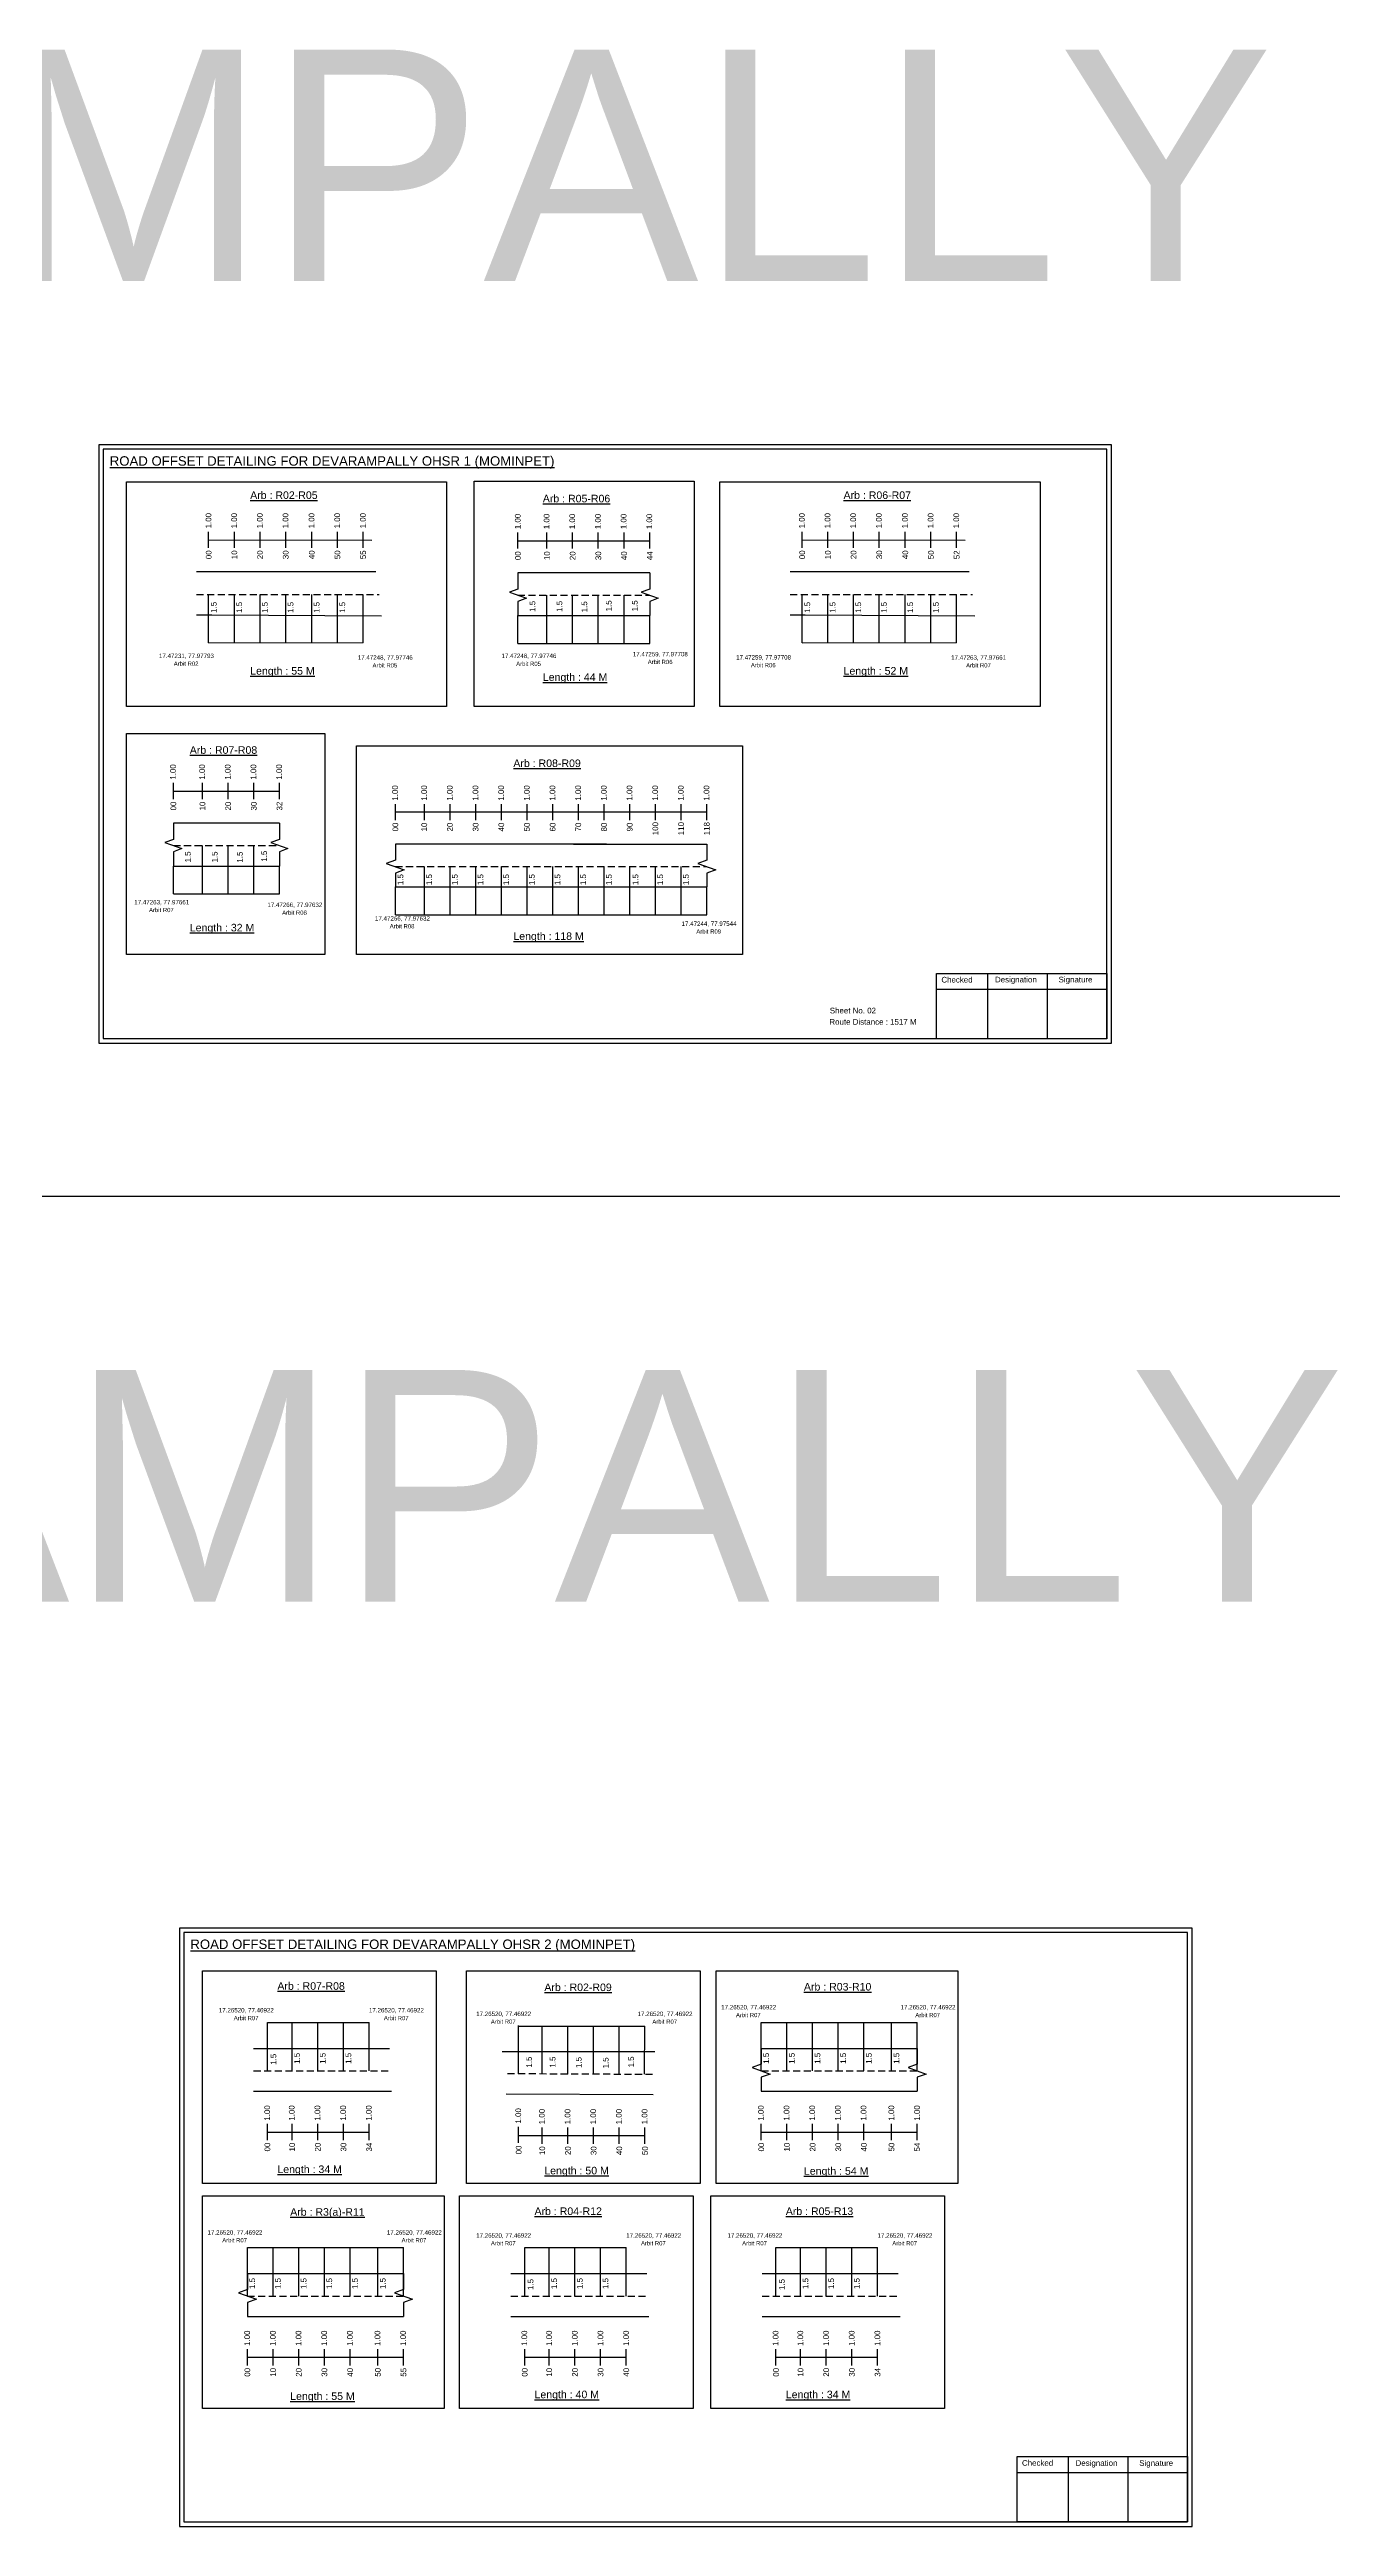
# Model space of a CAD drawing. Header units: inches. Extents: x -117 to 51867, y -12715 to 3423.
# Drawn here: x 15055 to 15735, y -3161 to -1850 of the extents above; entities that cross this region are included whole.
import ezdxf

# ---------------------------------------------------------------- set-up
doc = ezdxf.new("R2010")
doc.units = ezdxf.units.IN
doc.header["$MEASUREMENT"] = 0
doc.linetypes.add('DASHED2', pattern=[0.375, 0.25, -0.125])
doc.layers.add('PDF_Geometry', color=7, linetype='Continuous')
doc.layers.add('PDF_Text', color=5, linetype='Continuous')
doc.styles.add('PDF Arial', font='arial.ttf')
doc.styles.get("Standard").update_dxf_attribs({"font": 'arial.ttf'})

msp = doc.modelspace()

# ---------------------------------------------------------------- linework, layer by layer
at = {"color": 217, "true_color": 0x93278f}
for p, q in [((15139.8, -2114), (15139.8, -2105.5)), ((15139.8, -2109.8), (15226.2, -2110)), ((15153.4, -2114), (15153.4, -2105.5)), ((15167, -2114), (15167, -2105.5)), ((15180.6, -2114), (15180.6, -2105.5)), ((15194.5, -2114), (15194.5, -2105.5)), ((15208.1, -2114), (15208.1, -2105.5)), ((15221.7, -2114), (15221.7, -2105.5)), ((15303.6, -2114.4), (15303.6, -2105.9)), ((15303.6, -2110.2), (15373.4, -2110.2)), ((15319, -2114.4), (15319, -2105.9)), ((15332.6, -2114.4), (15332.6, -2105.9)), ((15346.2, -2114.4), (15346.2, -2105.9)), ((15359.8, -2114.4), (15359.8, -2105.9)), ((15373.4, -2114.4), (15373.4, -2105.9)), ((15454.2, -2114), (15454.2, -2105.5)), ((15454.2, -2109.8), (15540.5, -2110)), ((15467.8, -2114), (15467.8, -2105.5)), ((15481.4, -2114), (15481.4, -2105.5)), ((15495, -2114), (15495, -2105.5)), ((15508.8, -2114), (15508.8, -2105.5)), ((15522.4, -2114), (15522.4, -2105.5)), ((15536, -2114), (15536, -2105.5)), ((15121.1, -2247), (15121.1, -2238.4)), ((15136.5, -2247), (15136.5, -2238.4)), ((15150.1, -2247), (15150.1, -2238.4)), ((15163.7, -2247), (15163.7, -2238.4)), ((15177.3, -2247), (15177.3, -2238.4)), ((15121.1, -2242.7), (15177.3, -2242.7)), ((15238.7, -2258.1), (15238.7, -2249.6)), ((15238.7, -2253.8), (15403.7, -2253.8)), ((15254.1, -2258.1), (15254.1, -2249.6)), ((15267.7, -2258.1), (15267.7, -2249.6)), ((15281.3, -2258.1), (15281.3, -2249.6)), ((15294.9, -2258.1), (15294.9, -2249.6)), ((15308.5, -2258.1), (15308.5, -2249.6)), ((15322.1, -2258.1), (15322.1, -2249.6)), ((15335.7, -2258.1), (15335.7, -2249.6)), ((15349.3, -2258.1), (15349.3, -2249.6)), ((15362.9, -2258.1), (15362.9, -2249.6)), ((15376.5, -2258.1), (15376.5, -2249.6)), ((15390.1, -2258.1), (15390.1, -2249.6)), ((15403.7, -2258.1), (15403.7, -2249.6)), ((15171, -2956.8), (15171, -2948.2)), ((15184, -2956.8), (15184, -2948.2)), ((15197.6, -2956.8), (15197.6, -2948.2)), ((15211.2, -2956.8), (15211.2, -2948.2)), ((15224.8, -2956.8), (15224.8, -2948.2)), ((15304, -2958.3), (15304, -2949.7)), ((15432.5, -2956.8), (15432.5, -2948.2)), ((15446.1, -2956.8), (15446.1, -2948.2)), ((15459.7, -2956.8), (15459.7, -2948.2)), ((15473.3, -2956.8), (15473.3, -2948.2)), ((15486.9, -2956.8), (15486.9, -2948.2)), ((15501.5, -2956.8), (15501.5, -2948.2)), ((15515.1, -2956.8), (15515.1, -2948.2)), ((15171, -2952.5), (15224.8, -2952.5)), ((15304, -2954.4), (15370.9, -2954.4)), ((15316.5, -2958.7), (15316.5, -2950.1)), ((15330.1, -2958.7), (15330.1, -2950.1)), ((15343.7, -2958.7), (15343.7, -2950.1)), ((15357.3, -2958.7), (15357.3, -2950.1)), ((15370.9, -2958.7), (15370.9, -2950.1)), ((15432.5, -2952.5), (15515.1, -2952.5)), ((15160.4, -3076), (15160.4, -3067.4)), ((15174, -3076), (15174, -3067.4)), ((15187.6, -3076), (15187.6, -3067.4)), ((15201.2, -3076), (15201.2, -3067.4)), ((15214.8, -3076), (15214.8, -3067.4)), ((15229.4, -3076), (15229.4, -3067.4)), ((15243, -3076), (15243, -3067.4)), ((15307.2, -3076), (15307.2, -3067.4)), ((15320.2, -3076), (15320.2, -3067.4)), ((15333.8, -3076), (15333.8, -3067.4)), ((15347.4, -3076), (15347.4, -3067.4)), ((15361, -3076), (15361, -3067.4)), ((15440.3, -3076), (15440.3, -3067.4)), ((15453.3, -3076), (15453.3, -3067.4)), ((15466.9, -3076), (15466.9, -3067.4)), ((15480.5, -3076), (15480.5, -3067.4)), ((15494.1, -3076), (15494.1, -3067.4)), ((15160.4, -3071.7), (15243, -3071.7)), ((15307.2, -3071.7), (15361, -3071.7)), ((15440.3, -3071.7), (15494.1, -3071.7))]:
    msp.add_line(p, q, dxfattribs=at)
for p, q in [((15228.4, -2126.7), (15133.4, -2126.7)), ((15373.4, -2127.2), (15303.6, -2127.2)), ((15542.7, -2126.7), (15447.8, -2126.7)), ((15139.8, -2164.2), (15139.8, -2138.6)), ((15153.4, -2164.2), (15153.4, -2138.6)), ((15167, -2164.2), (15167, -2138.6)), ((15180.6, -2164.2), (15180.6, -2138.6)), ((15194.5, -2164.2), (15194.5, -2138.6)), ((15208.1, -2164.2), (15208.1, -2138.6)), ((15221.7, -2164.2), (15221.7, -2138.6)), ((15303.6, -2149.8), (15373.4, -2149.8)), ((15303.6, -2164.6), (15303.6, -2149.8)), ((15319, -2164.6), (15319, -2139)), ((15332.6, -2164.6), (15332.6, -2139)), ((15346.2, -2164.6), (15346.2, -2139)), ((15359.8, -2164.6), (15359.8, -2139)), ((15373.4, -2164.6), (15373.4, -2149.8)), ((15454.2, -2164.2), (15454.2, -2138.6)), ((15467.8, -2164.2), (15467.8, -2138.6)), ((15481.4, -2164.2), (15481.4, -2138.6)), ((15495, -2164.2), (15495, -2138.6)), ((15508.8, -2164.2), (15508.8, -2138.6)), ((15522.4, -2164.2), (15522.4, -2138.6)), ((15536, -2164.2), (15536, -2138.6)), ((15177.3, -2259.7), (15121.1, -2259.7)), ((15136.5, -2297.1), (15136.5, -2271.6)), ((15150.1, -2297.1), (15150.1, -2271.6)), ((15163.7, -2297.1), (15163.7, -2271.6)), ((15350.5, -2270.8), (15238.7, -2270.8)), ((15333, -2270.8), (15403.7, -2270.8)), ((15121.1, -2282.4), (15177.3, -2282.4)), ((15121.1, -2297.1), (15121.1, -2282.4)), ((15177.3, -2297.1), (15177.3, -2282.4)), ((15238.7, -2293.5), (15403.7, -2293.5)), ((15238.7, -2308.3), (15238.7, -2293.5)), ((15254.1, -2308.3), (15254.1, -2282.7)), ((15267.7, -2308.3), (15267.7, -2282.7)), ((15281.3, -2308.3), (15281.3, -2282.7)), ((15294.9, -2308.3), (15294.9, -2282.7)), ((15308.5, -2308.3), (15308.5, -2282.7)), ((15322.1, -2308.3), (15322.1, -2282.7)), ((15335.7, -2308.3), (15335.7, -2282.7)), ((15349.3, -2308.3), (15349.3, -2282.7)), ((15362.9, -2308.3), (15362.9, -2282.7)), ((15376.5, -2308.3), (15376.5, -2282.7)), ((15390.1, -2308.3), (15390.1, -2282.7)), ((15403.7, -2308.3), (15403.7, -2293.5)), ((13805.4, -2457.2), (17306.5, -2457.2)), ((15171, -2920.1), (15171, -2894.5)), ((15184, -2920.1), (15184, -2894.5)), ((15197.6, -2920.1), (15197.6, -2894.5)), ((15211.2, -2920.1), (15211.2, -2894.5)), ((15224.8, -2920.1), (15224.8, -2894.5)), ((15304, -2921.7), (15304, -2896.1)), ((15316.5, -2921.7), (15316.5, -2896.4)), ((15330.1, -2921.8), (15330.1, -2896.4)), ((15343.7, -2921.7), (15343.7, -2896.4)), ((15357.3, -2922), (15357.3, -2896.4)), ((15370.7, -2921.9), (15370.9, -2896.4)), ((15432.5, -2920.1), (15432.5, -2894.5)), ((15446.1, -2920.1), (15446.1, -2894.5)), ((15459.7, -2920.1), (15459.7, -2894.5)), ((15473.3, -2920.1), (15473.3, -2894.5)), ((15486.9, -2920.1), (15486.9, -2894.5)), ((15501.5, -2920.1), (15501.5, -2894.5)), ((15515.1, -2920.1), (15515.1, -2894.5)), ((15163.6, -2908.2), (15235.6, -2908.2)), ((15376.2, -2910.1), (15295.2, -2910.1)), ((15432.5, -2908.2), (15515.1, -2908.2)), ((15163.6, -2930.9), (15236.6, -2930.9)), ((15297.4, -2932.3), (15375.2, -2932.7)), ((15432.5, -2930.9), (15515.1, -2930.9)), ((15160.4, -3039.3), (15160.4, -3013.7)), ((15174, -3039.3), (15174, -3013.7)), ((15187.6, -3039.3), (15187.6, -3013.7)), ((15201.2, -3039.3), (15201.2, -3013.7)), ((15214.8, -3039.3), (15214.8, -3013.7)), ((15229.4, -3039.3), (15229.4, -3013.7)), ((15243, -3039.3), (15243, -3013.7)), ((15307.2, -3039.3), (15307.2, -3013.7)), ((15320.2, -3039.3), (15320.2, -3013.7)), ((15333.8, -3039.3), (15333.8, -3013.7)), ((15347.4, -3039.3), (15347.4, -3013.7)), ((15361, -3039.3), (15361, -3013.7)), ((15440.3, -3039.3), (15440.3, -3013.7)), ((15453.3, -3039.3), (15453.3, -3013.7)), ((15466.9, -3039.3), (15466.9, -3013.7)), ((15480.5, -3039.3), (15480.5, -3013.7)), ((15494.1, -3039.3), (15494.1, -3013.7)), ((15160.4, -3027.4), (15243, -3027.4)), ((15299.9, -3027.4), (15371.9, -3027.4)), ((15433, -3027.4), (15505, -3027.4)), ((15160.4, -3050.1), (15243, -3050.1)), ((15299.9, -3050.1), (15372.9, -3050.1)), ((15433, -3050.1), (15506, -3050.1))]:
    msp.add_line(p, q)
at = {"linetype": 'DASHED2', "ltscale": 15}
for p, q in [((15133.4, -2138.6), (15230.1, -2138.6)), ((15303.6, -2139), (15373.4, -2139)), ((15447.8, -2138.6), (15544.4, -2138.6)), ((15121.1, -2271.6), (15177.3, -2271.6)), ((15238.7, -2282.7), (15403.7, -2282.7)), ((15163.6, -2920.1), (15236.1, -2920.1)), ((15298.1, -2921.5), (15376.4, -2921.9)), ((15432.5, -2920.1), (15515.1, -2920.1)), ((15160.4, -3039.3), (15243, -3039.3)), ((15299.9, -3039.3), (15372.4, -3039.3)), ((15433, -3039.3), (15505.5, -3039.3))]:
    msp.add_line(p, q, dxfattribs=at)
at = {"color": 5}
for p, q in [((15139.8, -2164.2), (15221.7, -2164.1)), ((15303.6, -2164.6), (15373.4, -2164.6)), ((15454.2, -2164.2), (15536, -2164.1)), ((15121.1, -2297.1), (15177.3, -2297.1)), ((15238.7, -2308.3), (15403.7, -2308.3)), ((15171, -2894.5), (15224.8, -2894.5)), ((15304, -2896.4), (15370.9, -2896.4)), ((15432.5, -2894.5), (15515.1, -2894.5)), ((15160.4, -3013.7), (15243, -3013.7)), ((15307.2, -3013.7), (15361, -3013.7)), ((15440.3, -3013.7), (15494.1, -3013.7))]:
    msp.add_line(p, q, dxfattribs=at)
for points in [[(15096.2, -2079.1), (15265.8, -2079.1), (15265.8, -2197.9), (15096.2, -2197.9)], [(15280.5, -2078.7), (15396.9, -2078.7), (15396.9, -2197.9), (15280.5, -2197.9)], [(15410.5, -2079.1), (15580.2, -2079.1), (15580.2, -2197.9), (15410.5, -2197.9)], [(15096.2, -2212.2), (15201.4, -2212.2), (15201.4, -2329.2), (15096.2, -2329.2)], [(15218.1, -2218.7), (15422.6, -2218.7), (15422.6, -2329.2), (15218.1, -2329.2)], [(15136.5, -2867.1), (15260.3, -2867.1), (15260.3, -2979.7), (15136.5, -2979.7)], [(15276.3, -2867.1), (15400.1, -2867.1), (15400.1, -2979.7), (15276.3, -2979.7)], [(15408.6, -2867.1), (15536.7, -2867.1), (15536.7, -2979.7), (15408.6, -2979.7)], [(15136.5, -2986.3), (15264.6, -2986.3), (15264.6, -3098.9), (15136.5, -3098.9)], [(15272.7, -2986.3), (15396.5, -2986.3), (15396.5, -3098.9), (15272.7, -3098.9)], [(15405.8, -2986.3), (15529.6, -2986.3), (15529.6, -3098.9), (15405.8, -3098.9)]]:
    msp.add_lwpolyline(points, close=True)
at = {"linetype": 'Continuous'}
for points in [[(15303.6, -2127.2), (15303.6, -2135.8), (15299.1, -2137.4), (15308.1, -2140.7), (15303.6, -2142.3), (15303.6, -2149.8)], [(15373.4, -2127.2), (15373.4, -2135.8), (15368.9, -2137.4), (15377.9, -2140.7), (15373.4, -2142.3), (15373.4, -2149.8)], [(15121.1, -2259.7), (15121.1, -2268.3), (15116.6, -2270), (15125.6, -2273.2), (15121.1, -2274.9), (15121.1, -2282.4)], [(15177.3, -2259.7), (15177.3, -2268.3), (15172.8, -2270), (15181.8, -2273.2), (15177.3, -2274.9), (15177.3, -2282.4)], [(15177.3, -2259.7), (15177.3, -2268.3), (15172.8, -2270), (15181.8, -2273.2), (15177.3, -2274.9), (15177.3, -2282.4)], [(15238.7, -2270.8), (15238.7, -2279.3), (15233.9, -2281), (15243.4, -2284.4), (15238.7, -2286.2), (15238.7, -2293.5)], [(15403.7, -2270.8), (15403.7, -2279.3), (15398.9, -2281), (15408.4, -2284.4), (15403.7, -2286.2), (15403.7, -2293.5)], [(15432.5, -2908.2), (15432.5, -2916.6), (15427.7, -2918.4), (15437.2, -2921.8), (15432.5, -2923.5), (15432.5, -2930.9)], [(15515.1, -2908.2), (15515.1, -2916.6), (15510.4, -2918.4), (15519.9, -2921.8), (15515.1, -2923.5), (15515.1, -2930.9)], [(15160.4, -3027.4), (15160.4, -3035.8), (15155.6, -3037.6), (15165.1, -3041), (15160.4, -3042.7), (15160.4, -3050.1)], [(15243, -3027.4), (15243, -3035.8), (15238.3, -3037.6), (15247.8, -3041), (15243, -3042.7), (15243, -3050.1)]]:
    msp.add_lwpolyline(points, dxfattribs=at)
for points in [[(15133.4, -2149.4), (15141.5, -2149.4), (15231.3, -2149.9)], [(15447.8, -2149.4), (15455.8, -2149.4), (15545.7, -2149.9)]]:
    msp.add_lwpolyline(points)
at = {"layer": 'PDF_Geometry'}
for points in [[(15081.6, -2059.4), (15081.6, -2376.2), (15618.1, -2376.2), (15618.1, -2059.4)], [(15083.9, -2061.8), (15083.9, -2373.7), (15615.6, -2373.7), (15615.6, -2061.8)], [(15124.3, -2844.6), (15124.3, -3161.3), (15660.8, -3161.3), (15660.8, -2844.6)], [(15126.6, -2846.9), (15126.6, -3158.8), (15658.3, -3158.8), (15658.3, -2846.9)]]:
    msp.add_lwpolyline(points, close=True, dxfattribs=at)
at = {"layer": 'PDF_Geometry', "color": 242, "true_color": 0xcc1f26}
for points in [[(15615.6, -2373.8), (15525.3, -2373.8), (15525.3, -2339.2), (15615.6, -2339.2)], [(15658.3, -3158.9), (15568, -3158.9), (15568, -3124.3), (15658.3, -3124.3)]]:
    msp.add_lwpolyline(points, close=True, dxfattribs=at)
for points in [[(15552.3, -2339.2), (15552.3, -2373.8)], [(15584, -2339.2), (15584, -2373.8)], [(15525.3, -2347.6), (15615.6, -2347.6)], [(15568, -3132.7), (15658.3, -3132.7)], [(15595, -3124.3), (15595, -3158.9)], [(15626.7, -3124.3), (15626.7, -3158.9)]]:
    msp.add_lwpolyline(points, dxfattribs=at)

# ---------------------------------------------------------------- texts
for s, height, p in [('DEVARAMPALLY 1', 122.535, (14324.6, -1972.8)), ('Sheet No. 02', 3, (15468.8, -2360.4)), ('Route Distance : 1517 M', 3, (15468.6, -2366.4)), ('DEVARAMPALLY 2', 122.535, (14362.3, -2671.7))]:
    msp.add_text(s, height=height).set_placement(p)
at = {"color": 242, "true_color": 0xcd2027}
for s, height, p in [('%%UROAD OFFSET DETAILING FOR DEVARAMPALLY OHSR 1 (MOMINPET)', 5, (15087.4, -2070.5)), ('%%UArb : R02-R05', 4, (15161.8, -2088.1)), ('%%UArb : R06-R07', 4, (15476.1, -2088.1)), ('%%UArb : R05-R06', 4, (15316.8, -2089.9)), ('%%ULength : 55 M', 4, (15161.8, -2181.1)), ('%%ULength : 44 M', 4, (15316.8, -2184.4)), ('%%ULength : 52 M', 4, (15476.1, -2181.1)), ('%%UArb : R07-R08', 4, (15129.8, -2223)), ('%%UArb : R08-R09', 4, (15301.2, -2230)), ('%%ULength : 32 M', 4, (15129.8, -2317)), ('%%ULength : 118 M', 4, (15301.2, -2321.5)), ('%%UROAD OFFSET DETAILING FOR DEVARAMPALLY OHSR 2 (MOMINPET)', 5, (15130.1, -2855.6)), ('%%UArb : R07-R08', 4, (15176.2, -2877.2)), ('%%UArb : R02-R09', 4, (15317.6, -2877.9)), ('%%UArb : R03-R10', 4, (15455.1, -2877.6)), ('%%ULength : 34 M', 4, (15176.2, -2974.2)), ('%%ULength : 50 M', 4, (15317.6, -2974.9)), ('%%ULength : 54 M', 4, (15455.1, -2975.1)), ('%%UArb : R3(a)-R11', 4, (15183, -2996.8)), ('%%UArb : R04-R12', 4, (15312.4, -2996.4)), ('%%UArb : R05-R13', 4, (15445.5, -2996.4)), ('%%ULength : 55 M', 4, (15183, -3094.3)), ('%%ULength : 40 M', 4, (15312.4, -3093.4)), ('%%ULength : 34 M', 4, (15445.5, -3093.4))]:
    msp.add_text(s, height=height, dxfattribs=at).set_placement(p)
at = {"color": 217, "true_color": 0x93278f}
for s, p in [('1.00', (15141.2, -2103.7)), ('1.00', (15154.8, -2103.7)), ('1.00', (15168.4, -2103.7)), ('1.00', (15182, -2103.7)), ('1.00', (15195.8, -2103.7)), ('1.00', (15209.4, -2103.7)), ('1.00', (15223, -2103.7)), ('1.00', (15305, -2104.1)), ('1.00', (15320.3, -2104.1)), ('1.00', (15333.9, -2104.1)), ('1.00', (15347.5, -2104.1)), ('1.00', (15361.1, -2104.1)), ('1.00', (15374.7, -2104.1)), ('1.00', (15455.5, -2103.7)), ('1.00', (15469.1, -2103.7)), ('1.00', (15482.7, -2103.7)), ('1.00', (15496.3, -2103.7)), ('1.00', (15510.1, -2103.7)), ('1.00', (15523.7, -2103.7)), ('1.00', (15537.3, -2103.7)), ('00', (15141.3, -2120)), ('10', (15154.9, -2120)), ('20', (15168.5, -2120)), ('30', (15182.1, -2120)), ('40', (15195.9, -2120)), ('50', (15209.5, -2120)), ('55', (15223.1, -2120)), ('00', (15305.1, -2120.5)), ('10', (15320.5, -2120.5)), ('20', (15334.1, -2120.5)), ('30', (15347.7, -2120.5)), ('40', (15361.3, -2120.5)), ('44', (15374.9, -2120.5)), ('00', (15455.7, -2120)), ('10', (15469.3, -2120)), ('20', (15482.9, -2120)), ('30', (15496.5, -2120)), ('40', (15510.3, -2120)), ('50', (15523.9, -2120)), ('52', (15537.5, -2120)), ('1.00', (15122.4, -2236.7)), ('1.00', (15137.8, -2236.7)), ('1.00', (15151.4, -2236.7)), ('1.00', (15165, -2236.7)), ('1.00', (15178.6, -2236.7)), ('1.00', (15240, -2247.8)), ('1.00', (15255.4, -2247.8)), ('1.00', (15269, -2247.8)), ('1.00', (15282.6, -2247.8)), ('1.00', (15296.2, -2247.8)), ('1.00', (15309.8, -2247.8)), ('1.00', (15323.4, -2247.8)), ('1.00', (15337, -2247.8)), ('1.00', (15350.6, -2247.8)), ('1.00', (15364.2, -2247.8)), ('1.00', (15377.8, -2247.8)), ('1.00', (15391.4, -2247.8)), ('1.00', (15405, -2247.8)), ('00', (15122.6, -2253)), ('10', (15138, -2253)), ('20', (15151.6, -2253)), ('30', (15165.2, -2253)), ('32', (15178.8, -2253)), ('00', (15240.2, -2264.1)), ('10', (15255.5, -2264.1)), ('20', (15269.1, -2264.1)), ('30', (15282.7, -2264.1)), ('40', (15296.3, -2264.1)), ('50', (15309.9, -2264.1)), ('60', (15323.5, -2264.1)), ('70', (15337.1, -2264.1)), ('80', (15350.7, -2264.1)), ('90', (15364.3, -2264.1)), ('100', (15377.9, -2266.1)), ('110', (15391.5, -2266.1)), ('118', (15405.1, -2266.1)), ('1.00', (15172.3, -2946.5)), ('1.00', (15185.3, -2946.5)), ('1.00', (15198.9, -2946.5)), ('1.00', (15212.5, -2946.5)), ('1.00', (15226.1, -2946.5)), ('1.00', (15305.3, -2948)), ('1.00', (15317.8, -2948.4)), ('1.00', (15331.4, -2948.4)), ('1.00', (15345, -2948.4)), ('1.00', (15358.6, -2948.4)), ('1.00', (15372.2, -2948.4)), ('1.00', (15433.8, -2946.5)), ('1.00', (15447.4, -2946.5)), ('1.00', (15461, -2946.5)), ('1.00', (15474.6, -2946.5)), ('1.00', (15488.2, -2946.5)), ('1.00', (15502.9, -2946.5)), ('1.00', (15516.5, -2946.5)), ('00', (15172.4, -2962.8)), ('10', (15185.5, -2962.8)), ('20', (15199.1, -2962.8)), ('30', (15212.7, -2962.8)), ('34', (15226.3, -2962.8)), ('00', (15305.5, -2964.3)), ('10', (15318, -2964.7)), ('20', (15331.6, -2964.7)), ('30', (15345.2, -2964.7)), ('40', (15358.8, -2964.7)), ('50', (15372.4, -2964.7)), ('00', (15434, -2962.8)), ('10', (15447.6, -2962.8)), ('20', (15461.2, -2962.8)), ('30', (15474.8, -2962.8)), ('40', (15488.4, -2962.8)), ('50', (15503, -2962.8)), ('54', (15516.6, -2962.8)), ('1.00', (15161.7, -3065.7)), ('1.00', (15175.3, -3065.7)), ('1.00', (15188.9, -3065.7)), ('1.00', (15202.5, -3065.7)), ('1.00', (15216.1, -3065.7)), ('1.00', (15230.7, -3065.7)), ('1.00', (15244.3, -3065.7)), ('1.00', (15308.5, -3065.7)), ('1.00', (15321.6, -3065.7)), ('1.00', (15335.2, -3065.7)), ('1.00', (15348.8, -3065.7)), ('1.00', (15362.4, -3065.7)), ('1.00', (15441.6, -3065.7)), ('1.00', (15454.7, -3065.7)), ('1.00', (15468.3, -3065.7)), ('1.00', (15481.9, -3065.7)), ('1.00', (15495.5, -3065.7)), ('00', (15161.8, -3082)), ('10', (15175.4, -3082)), ('20', (15189, -3082)), ('30', (15202.6, -3082)), ('40', (15216.2, -3082)), ('50', (15230.9, -3082)), ('55', (15244.5, -3082)), ('00', (15308.7, -3082)), ('10', (15321.7, -3082)), ('20', (15335.3, -3082)), ('30', (15348.9, -3082)), ('40', (15362.5, -3082)), ('00', (15441.8, -3082)), ('10', (15454.8, -3082)), ('20', (15468.4, -3082)), ('30', (15482, -3082)), ('34', (15495.6, -3082))]:
    msp.add_text(s, height=3, rotation=90, dxfattribs=at).set_placement(p)
for p in [(15144, -2148.4), (15157.5, -2148.4), (15171.1, -2148.4), (15184.7, -2148.4), (15198.5, -2148.4), (15212.1, -2148.4), (15312.8, -2147.9), (15327.1, -2147.9), (15340.3, -2148.1), (15353.2, -2147.6), (15367, -2147.6), (15458.4, -2148.4), (15471.8, -2148.4), (15485.4, -2148.4), (15499, -2148.4), (15512.9, -2148.4), (15526.5, -2148.4), (15130.3, -2280.5), (15144.5, -2280.5), (15157.8, -2280.6), (15170.7, -2280.1), (15242.9, -2292.5), (15258.1, -2292.5), (15271.7, -2292.5), (15285.3, -2292.5), (15298.9, -2292.5), (15312.5, -2292.5), (15326.1, -2292.5), (15339.7, -2292.5), (15353.3, -2292.5), (15367.4, -2292.5), (15380.5, -2292.5), (15394.1, -2292.5), (15175.6, -2916.9), (15188.1, -2916.4), (15201.7, -2916.4), (15215.3, -2916.4), (15311, -2918.4), (15323.5, -2918.4), (15337.3, -2918.6), (15351.6, -2918.8), (15365.1, -2918.3), (15436.6, -2916.4), (15450.2, -2916.4), (15463.8, -2916.4), (15477.4, -2916.4), (15491, -2916.4), (15505.6, -2916.4), (15164.4, -3035.6), (15178, -3035.6), (15191.6, -3035.6), (15205.2, -3035.6), (15218.8, -3035.6), (15233.5, -3035.6), (15311.8, -3036.1), (15324.3, -3035.6), (15337.9, -3035.6), (15351.5, -3035.6), (15444.9, -3036.1), (15457.4, -3035.6), (15471, -3035.6), (15484.6, -3035.6)]:
    msp.add_text('1.5', height=3, rotation=90).set_placement(p)
at = {"color": 5}
for s, height, p in [('17.47231, 77.97793', 2.34, (15113.5, -2172.3)), ('Arbit R02', 2.25, (15121.3, -2176.4)), ('17.47248, 77.97746', 2.34, (15218.8, -2173.2)), ('Arbit R05', 2.25, (15226.6, -2177.3)), ('17.47248, 77.97746', 2.34, (15294.9, -2172.3)), ('Arbit R05', 2.25, (15302.7, -2176.5)), ('17.47259, 77.97708', 2.34, (15364.5, -2171.4)), ('Arbit R06', 2.25, (15372.4, -2175.5)), ('17.47259, 77.97708', 2.34, (15419.2, -2173.1)), ('Arbit R06', 2.25, (15427, -2177.2)), ('17.47263, 77.97661', 2.34, (15533.1, -2173.2)), ('Arbit R07', 2.25, (15541, -2177.3)), ('17.47263, 77.97661', 2.34, (15100.4, -2302.7)), ('Arbit R07', 2.25, (15108.2, -2306.8)), ('17.47266, 77.97632', 2.34, (15170.9, -2304.1)), ('Arbit R08', 2.25, (15178.7, -2308.2)), ('17.47266, 77.97632', 2.34, (15227.9, -2311.3)), ('Arbit R08', 2.25, (15235.7, -2315.4)), ('17.47244, 77.97544', 2.34, (15390.3, -2314.1)), ('Arbit R09', 2.25, (15398.1, -2318.2)), ('17.26520, 77.46922', 2.34, (15145.2, -2889.2)), ('Arbit R07', 2.25, (15153.1, -2893.3)), ('17.26520, 77.46922', 2.34, (15224.7, -2889.2)), ('Arbit R07', 2.25, (15232.6, -2893.3)), ('17.26520, 77.46922', 2.34, (15281.5, -2891.1)), ('Arbit R07', 2.25, (15289.3, -2895.2)), ('17.26520, 77.46922', 2.34, (15367, -2891.1)), ('Arbit R07', 2.25, (15374.8, -2895.2)), ('17.26520, 77.46922', 2.34, (15411.3, -2887.6)), ('Arbit R07', 2.25, (15419.1, -2891.7)), ('17.26520, 77.46922', 2.34, (15506.3, -2887.6)), ('Arbit R07', 2.25, (15514.1, -2891.7)), ('17.26520, 77.46922', 2.34, (15139.2, -3006.8)), ('Arbit R07', 2.25, (15147, -3010.9)), ('17.26520, 77.46922', 2.34, (15234.2, -3006.8)), ('Arbit R07', 2.25, (15242, -3010.9)), ('17.26520, 77.46922', 2.34, (15281.5, -3008.4)), ('Arbit R07', 2.25, (15289.3, -3012.5)), ('17.26520, 77.46922', 2.34, (15361, -3008.4)), ('Arbit R07', 2.25, (15368.8, -3012.5)), ('17.26520, 77.46922', 2.34, (15414.6, -3008.4)), ('Arbit R07', 2.25, (15422.4, -3012.5)), ('17.26520, 77.46922', 2.34, (15494.1, -3008.4)), ('Arbit R07', 2.25, (15501.9, -3012.5))]:
    msp.add_text(s, height=height, dxfattribs=at).set_placement(p)
at = {"layer": 'PDF_Text', "color": 7, "attachment_point": 7, "style": 'PDF Arial'}
for s, insert, char_height in [('Checked', (15527.9, -2344.1), 3), ('Designation', (15556.3, -2344.9), 3.001), ('Signature', (15590, -2344.9), 3), ('Checked', (15570.6, -3129.2), 3), ('Designation', (15599, -3130.1), 3.001), ('Signature', (15632.7, -3130.1), 3)]:
    msp.add_mtext(s, dxfattribs=dict(at, insert=insert, char_height=char_height))

doc.saveas('drawing.dxf')
